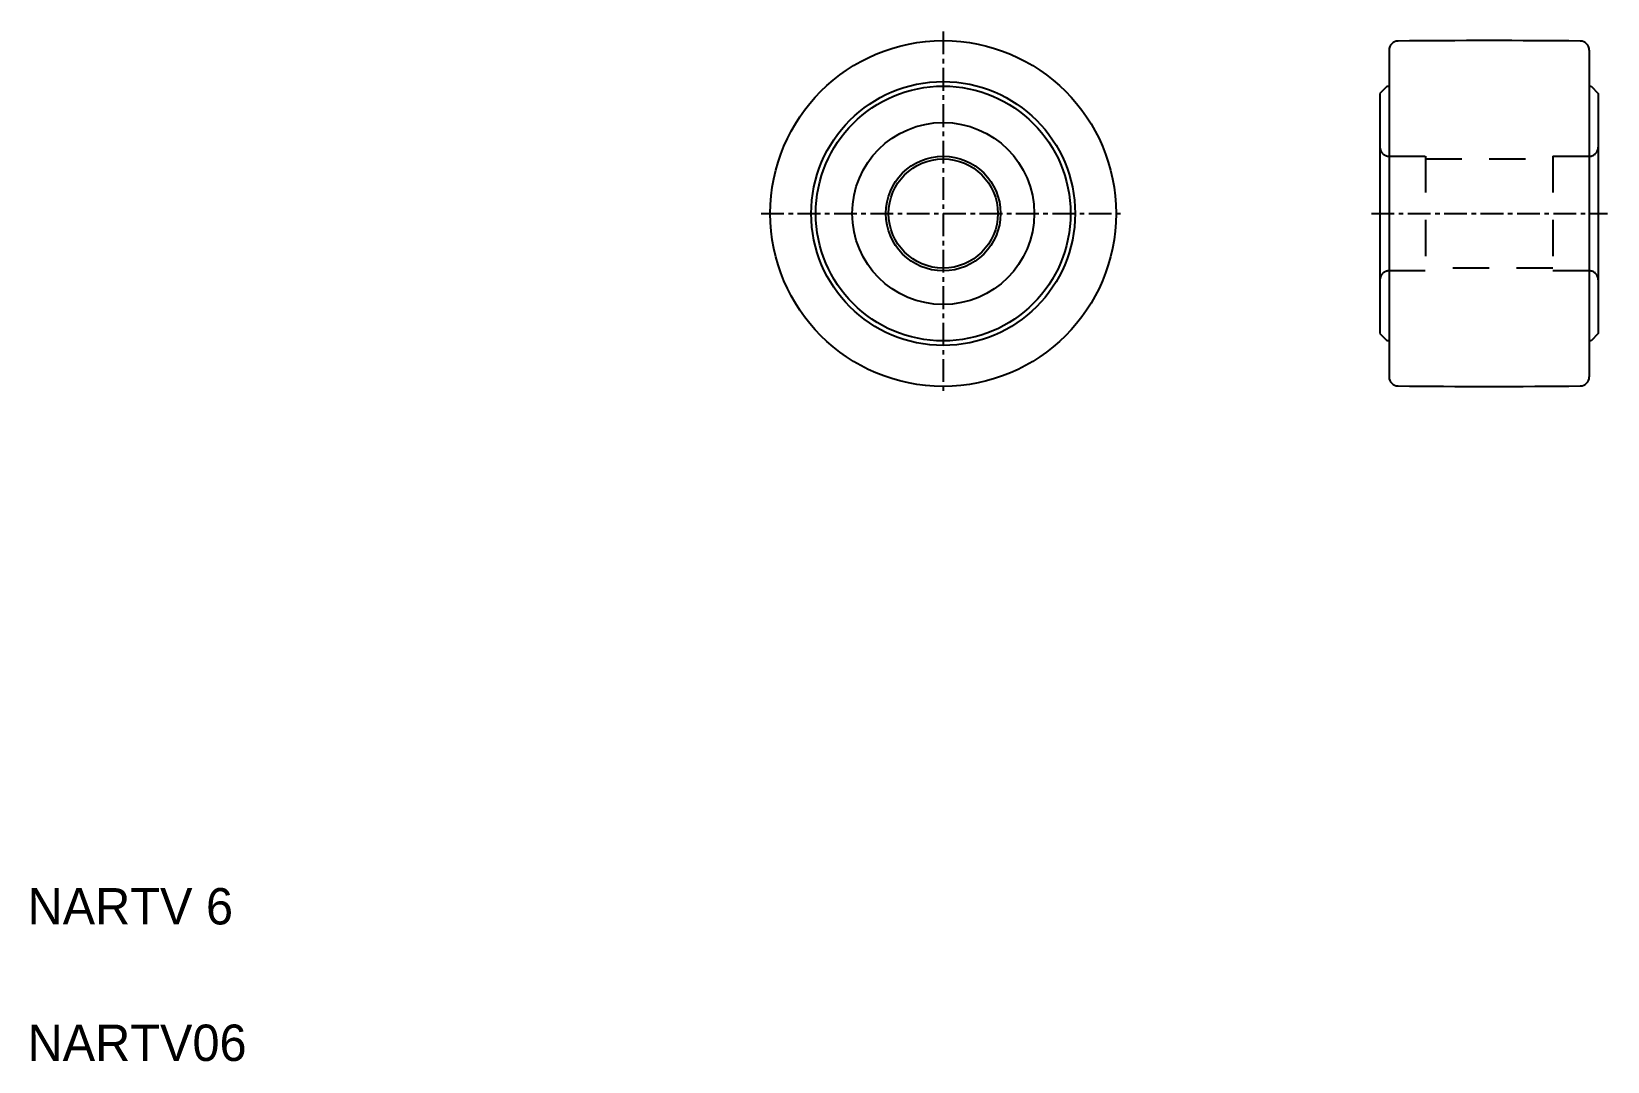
# Model space of a CAD drawing. Extents: x 109.9 to 196.5, y 79.8 to 136.4.
import ezdxf

# ---------------------------------------------------------------- set-up
doc = ezdxf.new("R2010")
doc.units = 0
doc.linetypes.add('CENTER', pattern=[2, 1.25, -0.25, 0.25, -0.25])
doc.linetypes.add('DASHED', pattern=[3.5, 2, -1.5])
doc.layers.get('0').update_dxf_attribs({"linetype": 'CONTINUOUS'})
doc.layers.add('CENTER', color=1, linetype='CENTER')

msp = doc.modelspace()

# ---------------------------------------------------------------- linework, layer by layer
for p, q in [((184.545, 135.361), (184.545, 117.411)), ((195.545, 135.361), (195.545, 117.411)), ((184.445, 133.386), (184.045, 132.986)), ((184.445, 133.386), (184.545, 133.386)), ((195.545, 133.386), (195.645, 133.386)), ((195.645, 133.386), (196.045, 132.986)), ((184.045, 132.986), (184.045, 119.786)), ((196.045, 132.986), (196.045, 119.786)), ((196.045, 129.686), (196.045, 129.686)), ((196.045, 126.386), (196.045, 126.386)), ((184.045, 119.786), (184.445, 119.386)), ((196.045, 119.786), (195.645, 119.386)), ((184.545, 119.386), (184.445, 119.386)), ((195.645, 119.386), (195.545, 119.386))]:
    msp.add_line(p, q)
at = {"color": 3, "linetype": 'DASHED'}
for p, q in [((184.545, 129.536), (186.536, 129.536)), ((186.545, 129.536), (186.545, 123.236)), ((186.545, 129.386), (193.545, 129.386)), ((193.545, 129.536), (193.545, 123.236)), ((193.545, 129.536), (195.545, 129.536)), ((186.536, 123.236), (184.545, 123.236)), ((193.545, 123.386), (186.545, 123.386)), ((195.545, 123.236), (193.545, 123.236))]:
    msp.add_line(p, q, dxfattribs=at)
for radius in [9.5, 7.25, 7, 5, 3.15, 3]:
    msp.add_circle((160.045, 126.386), radius)
for centre, radius, start, end in [((185.045, 135.361), 0.5, 90.57354, 180), ((190.045, -364.114), 500, 89.42646, 90.57354), ((195.045, 135.361), 0.5, 0, 89.42646), ((185.045, 117.411), 0.5, 180, 269.42646), ((195.045, 117.411), 0.5, 270.57354, 0), ((190.045, 616.886), 500, 269.42646, 270.57354)]:
    msp.add_arc(centre, radius, start, end)
for centre, start, end in [((184.545, 130.036), 179.99996, 270), ((195.545, 130.036), 270.00002, 0), ((184.545, 122.736), 89.99998, 180.00002), ((195.545, 122.736), 0, 89.99998)]:
    msp.add_arc(centre, 0.5, start, end, dxfattribs=at)
at = {"layer": 'CENTER', "color": 1, "linetype": 'CENTER'}
for p, q in [((160.045, 136.386), (160.045, 116.386)), ((150.045, 126.386), (170.045, 126.386)), ((183.579, 126.386), (196.549, 126.386))]:
    msp.add_line(p, q, dxfattribs=at)

# ---------------------------------------------------------------- texts
for s, p in [('NARTV 6', (109.727, 87.321)), ('NARTV06', (109.727, 79.821))]:
    msp.add_text(s, height=2).set_placement(p)

doc.saveas('drawing.dxf')
